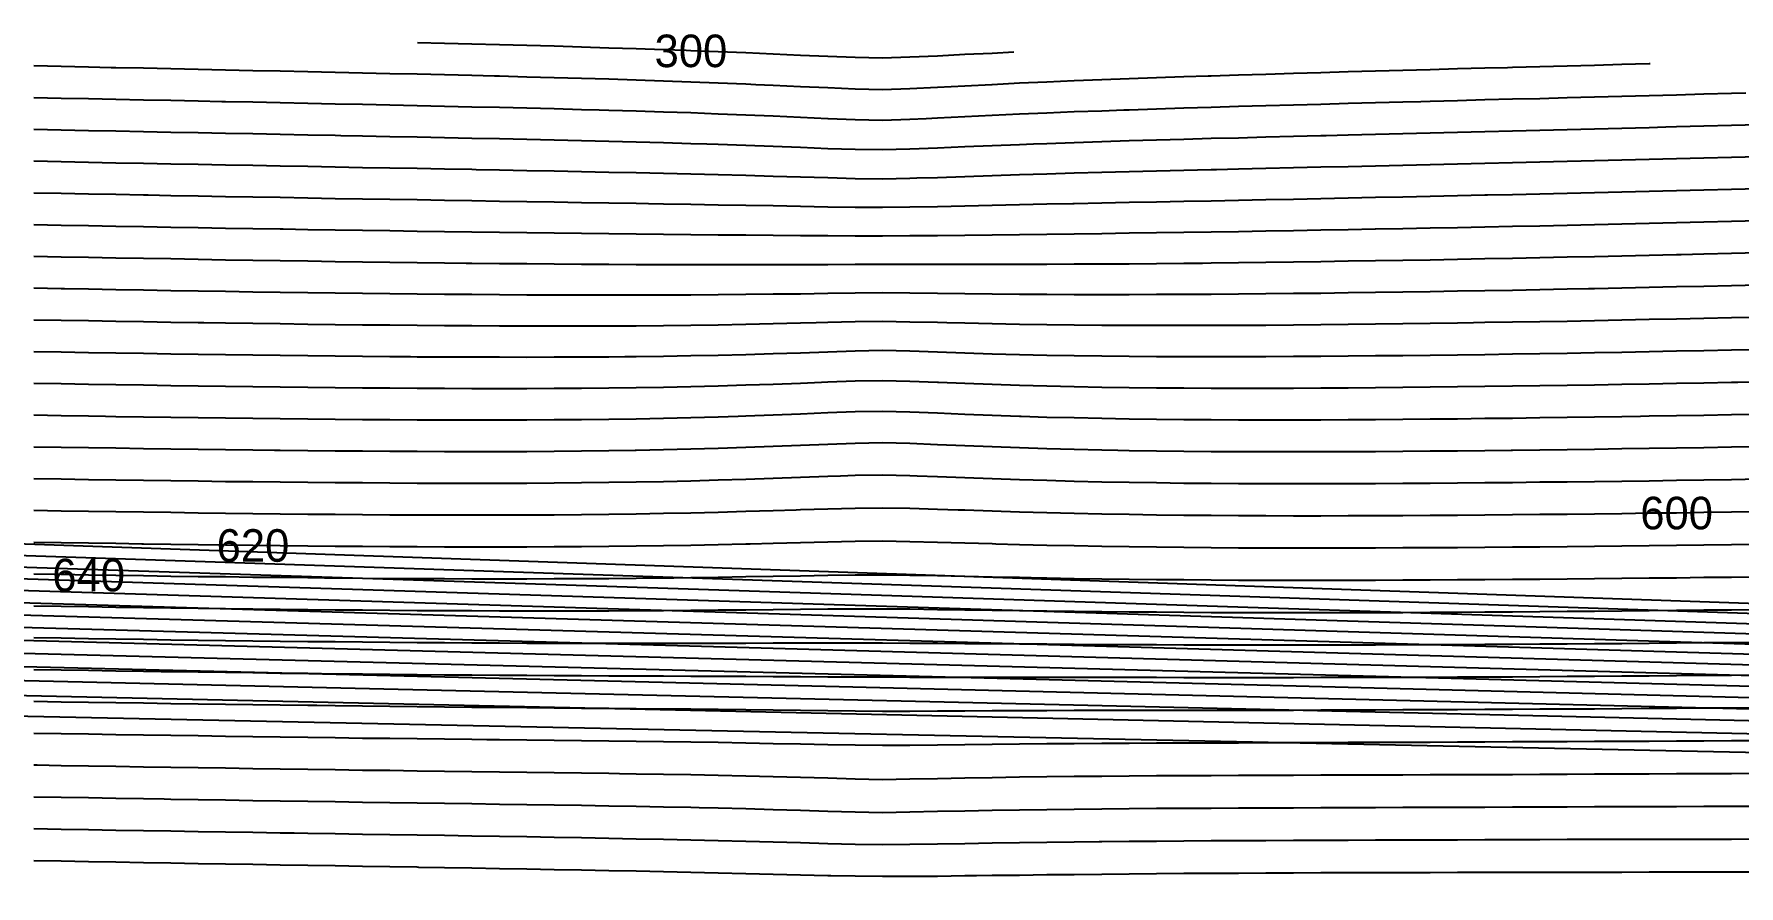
# Model space of a CAD drawing. Header units: metres. Extents: x 3386 to 5486, y 31 to 113.
# Drawn here: x 4372 to 4502.9, y 33.2 to 98.6 of the extents above; entities that cross this region are included whole.
import ezdxf
from ezdxf.enums import TextEntityAlignment as Align

# ---------------------------------------------------------------- set-up
doc = ezdxf.new("R2010")
doc.units = ezdxf.units.M
for name, color, linetype in [('Vs_300', 7, 'Continuous'), ('Vs_320', 7, 'Continuous'), ('Vs_340', 7, 'Continuous'), ('Vs_360', 7, 'Continuous'), ('Vs_380', 7, 'Continuous'), ('Vs_400', 7, 'Continuous'), ('Vs_420', 7, 'Continuous'), ('Vs_440', 7, 'Continuous'), ('Vs_460', 7, 'Continuous'), ('Vs_480', 7, 'Continuous'), ('Vs_500', 7, 'Continuous'), ('Vs_520', 7, 'Continuous'), ('Vs_540', 7, 'Continuous'), ('Vs_560', 7, 'Continuous'), ('Vs_580', 7, 'Continuous'), ('Vs_600', 7, 'Continuous'), ('Vs_620', 7, 'Continuous'), ('Vs_640', 7, 'Continuous'), ('Vs_660', 7, 'Continuous'), ('Vs_680', 7, 'Continuous'), ('Vs_700', 7, 'Continuous'), ('Vs_720', 7, 'Continuous'), ('Vs_740', 7, 'Continuous'), ('Vs_760', 7, 'Continuous'), ('Vs_780', 7, 'Continuous'), ('Vs_800', 7, 'Continuous'), ('Vs_820', 7, 'Continuous'), ('Vs_840', 7, 'Continuous'), ('Vs_860', 7, 'Continuous'), ('Vs_880', 7, 'Continuous'), ('Vs_900', 7, 'Continuous'), ('Vs_920', 7, 'Continuous'), ('Vs_940', 7, 'Continuous'), ('Vs_960', 7, 'Continuous')]:
    doc.layers.add(name, color=color, linetype=linetype)

msp = doc.modelspace()

# ---------------------------------------------------------------- linework, layer by layer
at = {"layer": 'Vs_300'}
msp.add_lwpolyline([(4447.23, 97.2), (4445.55, 97.12), (4443.45, 97.02), (4441.35, 96.91), (4439.25, 96.82), (4437.15, 96.75), (4435.05, 96.79), (4432.95, 96.87), (4430.85, 96.96), (4428.75, 97.06), (4426.65, 97.15), (4424.54, 97.23), (4422.44, 97.31), (4422.08, 97.33), (4420.34, 97.39), (4418.24, 97.46), (4416.14, 97.53), (4414.04, 97.6), (4411.94, 97.66), (4409.84, 97.72), (4407.74, 97.77), (4405.63, 97.83), (4403.53, 97.88), (4401.47, 97.93)], dxfattribs=at)
at = {"layer": 'Vs_320'}
msp.add_lwpolyline([(4496.05, 96.31), (4495.98, 96.31), (4493.88, 96.26), (4491.78, 96.2), (4489.68, 96.14), (4487.58, 96.09), (4485.48, 96.03), (4485.1, 96.02), (4483.37, 95.97), (4481.27, 95.92), (4479.17, 95.86), (4477.07, 95.8), (4474.97, 95.75), (4472.87, 95.69), (4470.77, 95.63), (4468.67, 95.57), (4466.57, 95.5), (4464.46, 95.44), (4462.36, 95.37), (4462.12, 95.37), (4460.26, 95.31), (4458.16, 95.24), (4456.06, 95.16), (4453.96, 95.08), (4451.86, 95), (4449.76, 94.91), (4447.66, 94.82), (4445.55, 94.71), (4445.53, 94.71), (4443.45, 94.61), (4441.35, 94.5), (4439.25, 94.39), (4437.15, 94.32), (4435.05, 94.36), (4432.95, 94.46), (4430.85, 94.56), (4428.75, 94.65), (4427.41, 94.71), (4426.65, 94.75), (4424.54, 94.83), (4422.44, 94.91), (4420.34, 94.99), (4418.24, 95.06), (4416.14, 95.13), (4414.04, 95.19), (4411.94, 95.25), (4409.84, 95.3), (4407.74, 95.36), (4407.36, 95.37), (4405.63, 95.41), (4403.53, 95.46), (4401.43, 95.51), (4399.33, 95.56), (4397.23, 95.61), (4395.13, 95.65), (4393.03, 95.7), (4390.93, 95.74), (4388.83, 95.79), (4386.72, 95.83), (4384.62, 95.88), (4382.52, 95.92), (4380.42, 95.97), (4378.32, 96.01), (4377.94, 96.02), (4376.22, 96.06), (4374.12, 96.1), (4372.02, 96.15)], dxfattribs=at)
at = {"layer": 'Vs_340'}
msp.add_lwpolyline([(4503.38, 94.06), (4502.28, 94.03), (4500.18, 93.98), (4498.08, 93.92), (4495.98, 93.86), (4493.88, 93.81), (4491.78, 93.75), (4489.68, 93.7), (4487.58, 93.64), (4485.48, 93.59), (4483.37, 93.54), (4481.27, 93.48), (4479.17, 93.43), (4478.44, 93.41), (4477.07, 93.37), (4474.97, 93.32), (4472.87, 93.26), (4470.77, 93.2), (4468.67, 93.15), (4466.57, 93.09), (4464.46, 93.03), (4462.36, 92.97), (4460.26, 92.9), (4458.16, 92.84), (4456.06, 92.77), (4455.66, 92.75), (4453.96, 92.69), (4451.86, 92.62), (4449.76, 92.53), (4447.66, 92.44), (4445.55, 92.35), (4443.45, 92.25), (4441.35, 92.14), (4440.49, 92.1), (4439.25, 92.04), (4437.15, 91.97), (4435.05, 92.01), (4432.97, 92.1), (4432.95, 92.1), (4430.85, 92.2), (4428.75, 92.29), (4426.65, 92.38), (4424.54, 92.46), (4422.44, 92.54), (4420.34, 92.61), (4418.24, 92.67), (4416.14, 92.73), (4415.4, 92.75), (4414.04, 92.79), (4411.94, 92.85), (4409.84, 92.9), (4407.74, 92.95), (4405.63, 93), (4403.53, 93.04), (4401.43, 93.09), (4399.33, 93.14), (4397.23, 93.18), (4395.13, 93.23), (4393.03, 93.27), (4390.93, 93.31), (4388.83, 93.36), (4386.72, 93.4), (4386.44, 93.41), (4384.62, 93.44), (4382.52, 93.49), (4380.42, 93.53), (4378.32, 93.57), (4376.22, 93.62), (4374.12, 93.66), (4372.02, 93.71)], dxfattribs=at)
at = {"layer": 'Vs_360'}
msp.add_lwpolyline([(4504.39, 91.63), (4502.28, 91.58), (4500.18, 91.52), (4498.08, 91.47), (4497.25, 91.45), (4495.98, 91.41), (4493.88, 91.36), (4491.78, 91.31), (4489.68, 91.25), (4487.58, 91.2), (4485.48, 91.15), (4483.37, 91.1), (4481.27, 91.04), (4479.17, 90.99), (4477.07, 90.94), (4474.97, 90.89), (4472.87, 90.84), (4471.18, 90.79), (4470.77, 90.78), (4468.67, 90.73), (4466.57, 90.68), (4464.46, 90.62), (4462.36, 90.57), (4460.26, 90.51), (4458.16, 90.45), (4456.06, 90.39), (4453.96, 90.32), (4451.86, 90.25), (4449.76, 90.18), (4448.74, 90.14), (4447.66, 90.1), (4445.55, 90.02), (4443.45, 89.93), (4441.35, 89.84), (4439.25, 89.75), (4437.15, 89.7), (4435.05, 89.73), (4432.95, 89.8), (4430.85, 89.88), (4428.75, 89.97), (4426.65, 90.04), (4424.54, 90.11), (4423.67, 90.14), (4422.44, 90.18), (4420.34, 90.24), (4418.24, 90.3), (4416.14, 90.35), (4414.04, 90.4), (4411.94, 90.45), (4409.84, 90.5), (4407.74, 90.55), (4405.63, 90.59), (4403.53, 90.63), (4401.43, 90.68), (4399.33, 90.72), (4397.23, 90.76), (4395.58, 90.79), (4395.13, 90.8), (4393.03, 90.84), (4390.93, 90.89), (4388.83, 90.93), (4386.72, 90.97), (4384.62, 91.01), (4382.52, 91.05), (4380.42, 91.1), (4378.32, 91.14), (4376.22, 91.18), (4374.12, 91.22), (4372.02, 91.27)], dxfattribs=at)
at = {"layer": 'Vs_380'}
msp.add_lwpolyline([(4504.39, 89.18), (4502.28, 89.12), (4500.18, 89.07), (4498.08, 89.02), (4495.98, 88.96), (4493.88, 88.91), (4491.78, 88.86), (4490.75, 88.83), (4489.68, 88.81), (4487.58, 88.76), (4485.48, 88.71), (4483.37, 88.66), (4481.27, 88.61), (4479.17, 88.56), (4477.07, 88.51), (4474.97, 88.46), (4472.87, 88.41), (4470.77, 88.37), (4468.67, 88.32), (4466.57, 88.27), (4464.46, 88.22), (4462.76, 88.18), (4462.36, 88.17), (4460.26, 88.12), (4458.16, 88.07), (4456.06, 88.02), (4453.96, 87.96), (4451.86, 87.91), (4449.76, 87.84), (4447.66, 87.78), (4445.55, 87.71), (4443.45, 87.64), (4441.35, 87.57), (4439.77, 87.53), (4439.25, 87.51), (4437.15, 87.47), (4435.05, 87.49), (4433.67, 87.53), (4432.95, 87.55), (4430.85, 87.61), (4428.75, 87.67), (4426.65, 87.73), (4424.54, 87.79), (4422.44, 87.84), (4420.34, 87.89), (4418.24, 87.94), (4416.14, 87.98), (4414.04, 88.03), (4411.94, 88.07), (4409.84, 88.11), (4407.74, 88.15), (4405.96, 88.18), (4405.63, 88.19), (4403.53, 88.23), (4401.43, 88.27), (4399.33, 88.3), (4397.23, 88.34), (4395.13, 88.38), (4393.03, 88.42), (4390.93, 88.46), (4388.83, 88.5), (4386.72, 88.54), (4384.62, 88.58), (4382.52, 88.62), (4380.42, 88.66), (4378.32, 88.7), (4376.22, 88.74), (4374.12, 88.79), (4372.02, 88.83)], dxfattribs=at)
at = {"layer": 'Vs_400'}
msp.add_lwpolyline([(4504.39, 86.72), (4502.28, 86.66), (4500.18, 86.61), (4498.08, 86.56), (4495.98, 86.51), (4493.88, 86.46), (4491.78, 86.41), (4489.68, 86.36), (4487.58, 86.31), (4485.48, 86.26), (4483.56, 86.22), (4483.37, 86.22), (4481.27, 86.17), (4479.17, 86.12), (4477.07, 86.08), (4474.97, 86.04), (4472.87, 85.99), (4470.77, 85.95), (4468.67, 85.91), (4466.57, 85.86), (4464.46, 85.82), (4462.36, 85.78), (4460.26, 85.74), (4458.16, 85.7), (4456.06, 85.66), (4453.96, 85.61), (4451.86, 85.57), (4451.76, 85.57), (4449.76, 85.53), (4447.66, 85.48), (4445.55, 85.43), (4443.45, 85.39), (4441.35, 85.34), (4439.25, 85.3), (4437.15, 85.28), (4435.05, 85.29), (4432.95, 85.32), (4430.85, 85.36), (4428.75, 85.4), (4426.65, 85.44), (4424.54, 85.47), (4422.44, 85.51), (4420.34, 85.55), (4419.19, 85.57), (4418.24, 85.58), (4416.14, 85.62), (4414.04, 85.65), (4411.94, 85.69), (4409.84, 85.72), (4407.74, 85.75), (4405.63, 85.79), (4403.53, 85.82), (4401.43, 85.86), (4399.33, 85.89), (4397.23, 85.93), (4395.13, 85.96), (4393.03, 86), (4390.93, 86.04), (4388.83, 86.07), (4386.72, 86.11), (4384.62, 86.15), (4382.52, 86.19), (4380.79, 86.22), (4380.42, 86.23), (4378.32, 86.27), (4376.22, 86.31), (4374.12, 86.35), (4372.02, 86.39)], dxfattribs=at)
at = {"layer": 'Vs_420'}
msp.add_lwpolyline([(4504.39, 84.25), (4502.28, 84.2), (4500.18, 84.15), (4498.08, 84.1), (4495.98, 84.05), (4493.88, 84), (4491.78, 83.96), (4489.68, 83.91), (4487.58, 83.86), (4485.48, 83.82), (4483.37, 83.78), (4481.27, 83.73), (4479.17, 83.69), (4477.07, 83.65), (4474.97, 83.61), (4474.94, 83.61), (4472.87, 83.57), (4470.77, 83.53), (4468.67, 83.49), (4466.57, 83.46), (4464.46, 83.42), (4462.36, 83.39), (4460.26, 83.36), (4458.16, 83.33), (4456.06, 83.3), (4453.96, 83.27), (4451.86, 83.24), (4449.76, 83.21), (4447.66, 83.19), (4445.55, 83.16), (4443.45, 83.14), (4441.35, 83.12), (4439.25, 83.1), (4437.15, 83.09), (4435.05, 83.09), (4432.95, 83.1), (4430.85, 83.12), (4428.75, 83.13), (4426.65, 83.15), (4424.54, 83.17), (4422.44, 83.19), (4420.34, 83.21), (4418.24, 83.24), (4416.14, 83.26), (4414.04, 83.28), (4411.94, 83.31), (4409.84, 83.33), (4407.74, 83.36), (4405.63, 83.39), (4403.53, 83.42), (4401.43, 83.45), (4399.33, 83.48), (4397.23, 83.51), (4395.13, 83.54), (4393.03, 83.58), (4391.14, 83.61), (4390.93, 83.61), (4388.83, 83.65), (4386.72, 83.68), (4384.62, 83.72), (4382.52, 83.76), (4380.42, 83.79), (4378.32, 83.83), (4376.22, 83.87), (4374.12, 83.91), (4372.02, 83.95)], dxfattribs=at)
at = {"layer": 'Vs_440'}
msp.add_lwpolyline([(4504.39, 81.79), (4502.28, 81.74), (4500.18, 81.69), (4498.42, 81.65), (4498.08, 81.64), (4495.98, 81.59), (4493.88, 81.55), (4491.78, 81.5), (4489.68, 81.46), (4487.58, 81.41), (4485.48, 81.37), (4483.37, 81.33), (4481.27, 81.29), (4479.17, 81.25), (4477.07, 81.22), (4474.97, 81.18), (4472.87, 81.15), (4470.77, 81.11), (4468.67, 81.08), (4466.57, 81.05), (4464.46, 81.03), (4462.36, 81), (4461.69, 80.99), (4460.26, 80.98), (4458.16, 80.96), (4456.06, 80.94), (4453.96, 80.93), (4451.86, 80.92), (4449.76, 80.91), (4447.66, 80.9), (4445.55, 80.9), (4443.45, 80.9), (4441.35, 80.9), (4439.25, 80.9), (4437.15, 80.9), (4435.05, 80.9), (4432.95, 80.89), (4430.85, 80.88), (4428.75, 80.88), (4426.65, 80.87), (4424.54, 80.87), (4422.44, 80.88), (4420.34, 80.88), (4418.24, 80.89), (4416.14, 80.9), (4414.04, 80.91), (4411.94, 80.93), (4409.84, 80.95), (4407.74, 80.97), (4405.63, 80.99), (4405.2, 80.99), (4403.53, 81.01), (4401.43, 81.04), (4399.33, 81.07), (4397.23, 81.09), (4395.13, 81.12), (4393.03, 81.16), (4390.93, 81.19), (4388.83, 81.22), (4386.72, 81.25), (4384.62, 81.29), (4382.52, 81.33), (4380.42, 81.36), (4378.32, 81.4), (4376.22, 81.44), (4374.12, 81.48), (4372.02, 81.51)], dxfattribs=at)
at = {"layer": 'Vs_460'}
msp.add_lwpolyline([(4504.39, 79.32), (4502.28, 79.27), (4500.18, 79.22), (4498.08, 79.18), (4495.98, 79.13), (4493.88, 79.09), (4491.78, 79.04), (4491.31, 79.04), (4489.68, 79), (4487.58, 78.96), (4485.48, 78.92), (4483.37, 78.89), (4481.27, 78.85), (4479.17, 78.81), (4477.07, 78.78), (4474.97, 78.75), (4472.87, 78.72), (4470.77, 78.69), (4468.67, 78.67), (4466.57, 78.65), (4464.46, 78.63), (4462.36, 78.61), (4460.26, 78.6), (4458.16, 78.59), (4456.06, 78.58), (4453.96, 78.58), (4451.86, 78.58), (4449.76, 78.59), (4447.66, 78.61), (4445.55, 78.63), (4443.45, 78.65), (4441.35, 78.68), (4439.25, 78.7), (4437.15, 78.72), (4435.05, 78.7), (4432.95, 78.68), (4430.85, 78.64), (4428.75, 78.62), (4426.65, 78.59), (4424.54, 78.57), (4422.44, 78.56), (4420.34, 78.55), (4418.24, 78.54), (4416.14, 78.54), (4414.04, 78.54), (4411.94, 78.55), (4409.84, 78.56), (4407.74, 78.57), (4405.63, 78.59), (4403.53, 78.61), (4401.43, 78.63), (4399.33, 78.65), (4397.23, 78.68), (4395.13, 78.71), (4393.03, 78.73), (4390.93, 78.76), (4388.83, 78.79), (4386.72, 78.83), (4384.62, 78.86), (4382.52, 78.89), (4380.42, 78.93), (4378.32, 78.97), (4376.22, 79), (4374.36, 79.04), (4374.12, 79.04), (4372.02, 79.08)], dxfattribs=at)
at = {"layer": 'Vs_480'}
msp.add_lwpolyline([(4504.39, 76.84), (4502.28, 76.8), (4500.18, 76.75), (4498.08, 76.71), (4495.98, 76.67), (4493.88, 76.62), (4491.78, 76.58), (4489.68, 76.54), (4487.58, 76.51), (4485.48, 76.47), (4483.37, 76.44), (4482.5, 76.42), (4481.27, 76.4), (4479.17, 76.37), (4477.07, 76.34), (4474.97, 76.32), (4472.87, 76.29), (4470.77, 76.27), (4468.67, 76.25), (4466.57, 76.23), (4464.46, 76.22), (4462.36, 76.21), (4460.26, 76.21), (4458.16, 76.21), (4456.06, 76.21), (4453.96, 76.23), (4451.86, 76.24), (4449.76, 76.27), (4447.66, 76.3), (4445.55, 76.34), (4443.45, 76.39), (4442.07, 76.42), (4441.35, 76.44), (4439.25, 76.49), (4437.15, 76.53), (4435.05, 76.5), (4432.95, 76.45), (4432.06, 76.42), (4430.85, 76.39), (4428.75, 76.34), (4426.65, 76.29), (4424.54, 76.26), (4422.44, 76.22), (4420.34, 76.2), (4418.24, 76.18), (4416.14, 76.17), (4414.04, 76.17), (4411.94, 76.17), (4409.84, 76.17), (4407.74, 76.18), (4405.63, 76.19), (4403.53, 76.2), (4401.43, 76.22), (4399.33, 76.24), (4397.23, 76.26), (4395.13, 76.28), (4393.03, 76.31), (4390.93, 76.34), (4388.83, 76.37), (4386.72, 76.4), (4385.06, 76.42), (4384.62, 76.43), (4382.52, 76.46), (4380.42, 76.5), (4378.32, 76.53), (4376.22, 76.57), (4374.12, 76.6), (4372.02, 76.64)], dxfattribs=at)
at = {"layer": 'Vs_500'}
msp.add_lwpolyline([(4504.39, 74.36), (4502.28, 74.32), (4500.18, 74.28), (4498.08, 74.24), (4495.98, 74.2), (4493.88, 74.16), (4491.78, 74.12), (4489.68, 74.08), (4487.58, 74.05), (4485.48, 74.01), (4483.37, 73.98), (4481.27, 73.95), (4479.17, 73.93), (4477.07, 73.9), (4474.97, 73.88), (4472.87, 73.86), (4470.77, 73.84), (4468.67, 73.83), (4466.57, 73.81), (4464.56, 73.81), (4464.46, 73.81), (4462.36, 73.81), (4461.33, 73.81), (4460.26, 73.81), (4458.16, 73.82), (4456.06, 73.84), (4453.96, 73.86), (4451.86, 73.89), (4449.76, 73.93), (4447.66, 73.98), (4445.55, 74.03), (4443.45, 74.1), (4441.35, 74.17), (4439.25, 74.24), (4437.15, 74.29), (4435.05, 74.25), (4432.95, 74.18), (4430.85, 74.11), (4428.75, 74.04), (4426.65, 73.98), (4424.54, 73.92), (4422.44, 73.88), (4420.34, 73.84), (4418.24, 73.82), (4417.36, 73.81), (4416.14, 73.8), (4414.04, 73.78), (4411.94, 73.78), (4409.84, 73.77), (4407.74, 73.78), (4405.63, 73.78), (4403.53, 73.79), (4401.43, 73.8), (4400.91, 73.81), (4399.33, 73.82), (4397.23, 73.84), (4395.13, 73.86), (4393.03, 73.89), (4390.93, 73.91), (4388.83, 73.94), (4386.72, 73.97), (4384.62, 74), (4382.52, 74.03), (4380.42, 74.06), (4378.32, 74.1), (4376.22, 74.13), (4374.12, 74.17), (4372.02, 74.2)], dxfattribs=at)
at = {"layer": 'Vs_520'}
msp.add_lwpolyline([(4504.39, 71.88), (4502.77, 71.85), (4502.28, 71.84), (4500.18, 71.8), (4498.08, 71.76), (4495.98, 71.72), (4493.88, 71.69), (4491.78, 71.65), (4489.68, 71.62), (4487.58, 71.59), (4485.48, 71.56), (4483.37, 71.53), (4481.27, 71.5), (4479.17, 71.48), (4477.07, 71.45), (4474.97, 71.43), (4472.87, 71.42), (4470.77, 71.4), (4468.67, 71.39), (4466.57, 71.39), (4464.46, 71.39), (4462.36, 71.39), (4460.26, 71.4), (4458.16, 71.42), (4456.06, 71.44), (4453.96, 71.47), (4451.86, 71.51), (4449.76, 71.56), (4447.66, 71.62), (4445.55, 71.69), (4443.45, 71.77), (4441.43, 71.85), (4441.35, 71.85), (4439.25, 71.93), (4437.15, 71.98), (4435.05, 71.95), (4432.95, 71.87), (4432.46, 71.85), (4430.85, 71.78), (4428.75, 71.7), (4426.65, 71.63), (4424.54, 71.57), (4422.44, 71.52), (4420.34, 71.47), (4418.24, 71.44), (4416.14, 71.41), (4414.04, 71.39), (4411.94, 71.38), (4409.84, 71.37), (4407.74, 71.37), (4405.63, 71.37), (4403.53, 71.38), (4401.43, 71.39), (4399.33, 71.4), (4397.23, 71.42), (4395.13, 71.44), (4393.03, 71.46), (4390.93, 71.48), (4388.83, 71.51), (4386.72, 71.54), (4384.62, 71.56), (4382.52, 71.6), (4380.42, 71.63), (4378.32, 71.66), (4376.22, 71.69), (4374.12, 71.73), (4372.02, 71.77)], dxfattribs=at)
at = {"layer": 'Vs_540'}
msp.add_lwpolyline([(4504.39, 69.39), (4502.28, 69.36), (4500.18, 69.32), (4498.08, 69.28), (4495.98, 69.25), (4495.3, 69.24), (4493.88, 69.21), (4491.78, 69.18), (4489.68, 69.15), (4487.58, 69.12), (4485.48, 69.09), (4483.37, 69.07), (4481.27, 69.04), (4479.17, 69.02), (4477.07, 69), (4474.97, 68.98), (4472.87, 68.97), (4470.77, 68.96), (4468.67, 68.96), (4466.57, 68.96), (4464.46, 68.96), (4462.36, 68.97), (4460.26, 68.98), (4458.16, 69), (4456.06, 69.03), (4453.96, 69.07), (4451.86, 69.12), (4449.76, 69.17), (4447.78, 69.24), (4447.66, 69.24), (4445.55, 69.32), (4443.45, 69.4), (4441.35, 69.49), (4439.25, 69.57), (4437.15, 69.63), (4435.05, 69.59), (4432.95, 69.51), (4430.85, 69.42), (4428.75, 69.33), (4426.65, 69.26), (4426.06, 69.24), (4424.54, 69.19), (4422.44, 69.13), (4420.34, 69.08), (4418.24, 69.04), (4416.14, 69.01), (4414.04, 68.98), (4411.94, 68.97), (4409.84, 68.96), (4407.74, 68.95), (4405.63, 68.95), (4403.53, 68.96), (4401.43, 68.96), (4399.33, 68.98), (4397.23, 68.99), (4395.13, 69.01), (4393.03, 69.03), (4390.93, 69.05), (4388.83, 69.08), (4386.72, 69.1), (4384.62, 69.13), (4382.52, 69.16), (4380.42, 69.19), (4378.32, 69.22), (4377.52, 69.24), (4376.22, 69.26), (4374.12, 69.29), (4372.02, 69.33)], dxfattribs=at)
at = {"layer": 'Vs_560'}
msp.add_lwpolyline([(4504.39, 66.9), (4502.28, 66.87), (4500.18, 66.83), (4498.08, 66.8), (4495.98, 66.77), (4493.88, 66.74), (4491.78, 66.71), (4489.68, 66.68), (4487.58, 66.65), (4485.48, 66.62), (4485.38, 66.62), (4483.37, 66.6), (4481.27, 66.58), (4479.17, 66.56), (4477.07, 66.54), (4474.97, 66.53), (4472.87, 66.52), (4470.77, 66.51), (4468.67, 66.51), (4466.57, 66.51), (4464.46, 66.52), (4462.36, 66.53), (4460.26, 66.55), (4458.16, 66.57), (4456.06, 66.61), (4455.21, 66.62), (4453.96, 66.65), (4451.86, 66.7), (4449.76, 66.76), (4447.66, 66.82), (4445.55, 66.9), (4443.45, 66.98), (4441.35, 67.07), (4439.25, 67.15), (4437.15, 67.21), (4435.05, 67.17), (4432.95, 67.09), (4430.85, 67.01), (4428.75, 66.92), (4426.65, 66.85), (4424.54, 66.78), (4422.44, 66.72), (4420.34, 66.67), (4418.24, 66.62), (4418.15, 66.62), (4416.14, 66.59), (4414.04, 66.57), (4411.94, 66.55), (4409.84, 66.53), (4407.74, 66.53), (4405.63, 66.53), (4403.53, 66.53), (4401.43, 66.54), (4399.33, 66.55), (4397.23, 66.56), (4395.13, 66.58), (4393.03, 66.6), (4390.93, 66.62), (4390.48, 66.62), (4388.83, 66.64), (4386.72, 66.67), (4384.62, 66.69), (4382.52, 66.72), (4380.42, 66.75), (4378.32, 66.79), (4376.22, 66.82), (4374.12, 66.85), (4372.02, 66.89)], dxfattribs=at)
at = {"layer": 'Vs_580'}
msp.add_lwpolyline([(4504.39, 64.41), (4502.28, 64.38), (4500.18, 64.34), (4498.08, 64.31), (4495.98, 64.28), (4493.88, 64.25), (4491.78, 64.23), (4489.68, 64.2), (4487.58, 64.18), (4485.48, 64.15), (4483.37, 64.13), (4481.27, 64.11), (4479.17, 64.1), (4477.07, 64.08), (4474.97, 64.07), (4472.87, 64.06), (4470.77, 64.06), (4468.67, 64.06), (4466.57, 64.06), (4464.46, 64.07), (4462.36, 64.08), (4460.26, 64.1), (4458.16, 64.13), (4456.06, 64.16), (4453.96, 64.2), (4451.86, 64.25), (4449.76, 64.31), (4447.66, 64.37), (4445.55, 64.45), (4443.45, 64.53), (4441.35, 64.61), (4439.81, 64.66), (4439.25, 64.68), (4437.15, 64.73), (4435.05, 64.7), (4433.92, 64.66), (4432.95, 64.63), (4430.85, 64.55), (4428.75, 64.48), (4426.65, 64.4), (4424.54, 64.34), (4422.44, 64.28), (4420.34, 64.23), (4418.24, 64.19), (4416.14, 64.16), (4414.04, 64.13), (4411.94, 64.12), (4409.84, 64.1), (4407.74, 64.1), (4405.63, 64.09), (4403.53, 64.1), (4401.43, 64.1), (4399.33, 64.11), (4397.23, 64.13), (4395.13, 64.14), (4393.03, 64.16), (4390.93, 64.18), (4388.83, 64.21), (4386.72, 64.23), (4384.62, 64.26), (4382.52, 64.29), (4380.42, 64.32), (4378.32, 64.35), (4376.22, 64.38), (4374.12, 64.41), (4372.02, 64.45)], dxfattribs=at)
at = {"layer": 'Vs_600'}
msp.add_lwpolyline([(4504.39, 61.91), (4502.28, 61.88), (4500.18, 61.85), (4498.08, 61.82), (4495.98, 61.8), (4493.88, 61.77), (4491.78, 61.74), (4489.68, 61.72), (4487.58, 61.7), (4485.48, 61.68), (4483.37, 61.66), (4481.27, 61.64), (4479.17, 61.62), (4477.07, 61.61), (4474.97, 61.6), (4472.87, 61.6), (4470.77, 61.59), (4468.67, 61.59), (4466.57, 61.6), (4464.46, 61.61), (4462.36, 61.62), (4460.26, 61.64), (4458.16, 61.67), (4456.06, 61.7), (4453.96, 61.74), (4451.86, 61.78), (4449.76, 61.83), (4447.66, 61.9), (4445.55, 61.96), (4443.45, 62.03), (4442.95, 62.05), (4441.35, 62.1), (4439.25, 62.17), (4437.15, 62.2), (4435.05, 62.18), (4432.95, 62.13), (4430.85, 62.06), (4430.51, 62.05), (4428.75, 61.99), (4426.65, 61.93), (4424.54, 61.87), (4422.44, 61.82), (4420.34, 61.78), (4418.24, 61.74), (4416.14, 61.71), (4414.04, 61.69), (4411.94, 61.67), (4409.84, 61.66), (4407.74, 61.66), (4405.63, 61.65), (4403.53, 61.66), (4401.43, 61.66), (4399.33, 61.67), (4397.23, 61.69), (4395.13, 61.7), (4393.03, 61.72), (4390.93, 61.74), (4388.83, 61.77), (4386.72, 61.79), (4384.62, 61.82), (4382.52, 61.85), (4380.42, 61.88), (4378.32, 61.91), (4376.22, 61.94), (4374.12, 61.97), (4372.02, 62.01)], dxfattribs=at)
at = {"layer": 'Vs_620'}
msp.add_lwpolyline([(4504.39, 59.41), (4502.28, 59.38), (4500.18, 59.36), (4498.08, 59.33), (4495.98, 59.3), (4493.88, 59.28), (4491.78, 59.26), (4489.68, 59.23), (4487.58, 59.21), (4485.48, 59.2), (4483.37, 59.18), (4481.27, 59.16), (4479.17, 59.15), (4477.07, 59.14), (4474.97, 59.13), (4472.87, 59.12), (4470.77, 59.12), (4468.67, 59.12), (4466.57, 59.13), (4464.46, 59.13), (4462.36, 59.15), (4460.26, 59.17), (4458.16, 59.19), (4456.06, 59.22), (4453.96, 59.25), (4451.86, 59.29), (4449.76, 59.34), (4447.66, 59.39), (4445.85, 59.44), (4445.55, 59.45), (4443.45, 59.5), (4441.35, 59.56), (4439.25, 59.61), (4437.15, 59.65), (4435.05, 59.63), (4432.95, 59.59), (4430.85, 59.53), (4428.75, 59.48), (4426.99, 59.44), (4426.65, 59.43), (4424.54, 59.38), (4422.44, 59.34), (4420.34, 59.3), (4418.24, 59.27), (4416.14, 59.25), (4414.04, 59.23), (4411.94, 59.22), (4409.84, 59.21), (4407.74, 59.21), (4405.63, 59.21), (4403.53, 59.21), (4401.43, 59.22), (4399.33, 59.23), (4397.23, 59.25), (4395.13, 59.26), (4393.03, 59.28), (4390.93, 59.3), (4388.83, 59.33), (4386.72, 59.35), (4384.62, 59.38), (4382.52, 59.41), (4380.42, 59.44), (4380.3, 59.44), (4378.32, 59.47), (4376.22, 59.5), (4374.12, 59.53), (4372.02, 59.57)], dxfattribs=at)
at = {"layer": 'Vs_640'}
msp.add_lwpolyline([(4504.39, 56.9), (4502.28, 56.88), (4500.18, 56.86), (4498.08, 56.83), (4497.38, 56.82), (4495.98, 56.81), (4493.88, 56.79), (4491.78, 56.77), (4489.68, 56.75), (4487.58, 56.73), (4485.48, 56.71), (4483.37, 56.69), (4481.27, 56.68), (4479.17, 56.67), (4477.07, 56.66), (4474.97, 56.65), (4472.87, 56.65), (4470.77, 56.64), (4468.67, 56.64), (4466.57, 56.65), (4464.46, 56.65), (4462.36, 56.66), (4460.26, 56.68), (4458.16, 56.7), (4456.06, 56.72), (4453.96, 56.75), (4451.86, 56.78), (4449.76, 56.82), (4449.48, 56.82), (4447.66, 56.86), (4445.55, 56.9), (4443.45, 56.95), (4441.35, 56.99), (4439.25, 57.03), (4437.15, 57.05), (4435.05, 57.04), (4432.95, 57.02), (4430.85, 56.98), (4428.75, 56.94), (4426.65, 56.91), (4424.54, 56.87), (4422.44, 56.84), (4421.13, 56.82), (4420.34, 56.81), (4418.24, 56.79), (4416.14, 56.78), (4414.04, 56.76), (4411.94, 56.76), (4409.84, 56.75), (4407.74, 56.75), (4405.63, 56.75), (4403.53, 56.76), (4401.43, 56.77), (4399.33, 56.78), (4397.23, 56.8), (4395.13, 56.82), (4394.33, 56.82), (4393.03, 56.84), (4390.93, 56.86), (4388.83, 56.88), (4386.72, 56.91), (4384.62, 56.93), (4382.52, 56.96), (4380.42, 56.99), (4378.32, 57.02), (4376.22, 57.06), (4374.12, 57.09), (4372.02, 57.12)], dxfattribs=at)
at = {"layer": 'Vs_660'}
msp.add_lwpolyline([(4504.39, 54.4), (4502.28, 54.37), (4500.18, 54.35), (4498.08, 54.33), (4495.98, 54.31), (4493.88, 54.29), (4491.78, 54.27), (4489.68, 54.25), (4487.58, 54.24), (4485.48, 54.22), (4483.87, 54.21), (4483.37, 54.21), (4481.27, 54.19), (4479.17, 54.18), (4477.07, 54.17), (4474.97, 54.17), (4472.87, 54.16), (4470.77, 54.16), (4468.67, 54.16), (4466.57, 54.16), (4464.46, 54.17), (4462.36, 54.17), (4460.26, 54.18), (4458.16, 54.2), (4456.55, 54.21), (4456.06, 54.22), (4453.96, 54.24), (4451.86, 54.26), (4449.76, 54.28), (4447.66, 54.31), (4445.55, 54.34), (4443.45, 54.37), (4441.35, 54.4), (4439.25, 54.43), (4437.15, 54.44), (4435.05, 54.44), (4432.95, 54.43), (4430.85, 54.41), (4428.75, 54.39), (4426.65, 54.37), (4424.54, 54.35), (4422.44, 54.33), (4420.34, 54.31), (4418.24, 54.3), (4416.14, 54.29), (4414.04, 54.29), (4411.94, 54.28), (4409.84, 54.28), (4407.74, 54.29), (4405.63, 54.3), (4403.53, 54.31), (4401.43, 54.32), (4399.33, 54.33), (4397.23, 54.35), (4395.13, 54.37), (4393.03, 54.39), (4390.93, 54.41), (4388.83, 54.44), (4386.72, 54.46), (4384.62, 54.49), (4382.52, 54.52), (4380.42, 54.55), (4378.32, 54.58), (4376.22, 54.61), (4374.12, 54.65), (4372.02, 54.68)], dxfattribs=at)
at = {"layer": 'Vs_680'}
msp.add_lwpolyline([(4504.39, 51.88), (4502.28, 51.86), (4500.18, 51.85), (4498.08, 51.83), (4495.98, 51.81), (4493.88, 51.79), (4491.78, 51.77), (4489.68, 51.76), (4487.58, 51.74), (4485.48, 51.73), (4483.37, 51.72), (4481.27, 51.71), (4479.17, 51.69), (4477.07, 51.69), (4474.97, 51.68), (4472.87, 51.67), (4470.77, 51.67), (4468.67, 51.67), (4466.57, 51.67), (4464.46, 51.67), (4462.36, 51.67), (4460.26, 51.68), (4458.16, 51.69), (4456.06, 51.7), (4453.96, 51.71), (4451.86, 51.73), (4449.76, 51.74), (4447.66, 51.76), (4445.55, 51.77), (4443.45, 51.79), (4441.35, 51.8), (4439.25, 51.81), (4437.15, 51.82), (4435.05, 51.83), (4432.95, 51.83), (4430.85, 51.82), (4428.75, 51.82), (4426.65, 51.81), (4424.54, 51.81), (4422.44, 51.8), (4420.34, 51.8), (4418.24, 51.8), (4416.14, 51.8), (4414.04, 51.8), (4411.94, 51.81), (4409.84, 51.81), (4407.74, 51.82), (4405.63, 51.83), (4403.53, 51.85), (4401.43, 51.86), (4399.33, 51.88), (4397.23, 51.9), (4395.13, 51.92), (4393.03, 51.94), (4390.93, 51.96), (4388.83, 51.99), (4386.72, 52.02), (4384.62, 52.04), (4382.52, 52.07), (4380.42, 52.1), (4378.32, 52.14), (4376.22, 52.17), (4374.12, 52.2), (4372.02, 52.24)], dxfattribs=at)
at = {"layer": 'Vs_700'}
for points in [[(3386.6, 93.52), (4884.3, 41.73)], [(4504.39, 49.37), (4502.28, 49.35), (4500.18, 49.34), (4498.08, 49.32), (4495.98, 49.3), (4493.88, 49.29), (4491.78, 49.27), (4489.68, 49.26), (4487.58, 49.25), (4485.48, 49.23), (4483.37, 49.22), (4481.27, 49.21), (4479.17, 49.2), (4477.07, 49.19), (4474.97, 49.19), (4472.87, 49.18), (4470.77, 49.18), (4468.67, 49.17), (4466.57, 49.17), (4464.46, 49.17), (4462.36, 49.17), (4460.26, 49.17), (4458.16, 49.18), (4456.06, 49.18), (4453.96, 49.18), (4451.86, 49.19), (4449.76, 49.19), (4447.66, 49.19), (4445.55, 49.2), (4443.45, 49.2), (4441.35, 49.2), (4439.25, 49.2), (4437.15, 49.21), (4435.05, 49.21), (4432.95, 49.22), (4430.85, 49.24), (4428.75, 49.25), (4426.65, 49.26), (4424.54, 49.27), (4422.44, 49.28), (4420.34, 49.29), (4418.24, 49.29), (4416.14, 49.3), (4414.04, 49.31), (4411.94, 49.32), (4409.84, 49.34), (4407.74, 49.35), (4405.63, 49.37), (4403.53, 49.38), (4401.43, 49.4), (4399.33, 49.42), (4397.23, 49.44), (4395.13, 49.46), (4393.03, 49.49), (4390.93, 49.51), (4388.83, 49.54), (4386.72, 49.57), (4384.62, 49.6), (4382.52, 49.63), (4381.78, 49.64), (4380.42, 49.66), (4378.32, 49.69), (4376.22, 49.72), (4374.12, 49.76), (4372.02, 49.79)]]:
    msp.add_lwpolyline(points, dxfattribs=at)
at = {"layer": 'Vs_720'}
for points in [[(3386.6, 91.76), (4891.05, 41.06)], [(4504.39, 46.85), (4502.28, 46.84), (4500.18, 46.83), (4498.08, 46.81), (4495.98, 46.8), (4493.88, 46.78), (4491.78, 46.77), (4489.68, 46.76), (4487.58, 46.75), (4485.48, 46.74), (4483.37, 46.73), (4481.27, 46.72), (4479.17, 46.71), (4477.07, 46.7), (4474.97, 46.69), (4472.87, 46.68), (4470.77, 46.68), (4468.67, 46.67), (4466.57, 46.67), (4464.46, 46.67), (4462.36, 46.66), (4460.26, 46.66), (4458.16, 46.66), (4456.06, 46.66), (4453.96, 46.65), (4451.86, 46.65), (4449.76, 46.64), (4447.66, 46.63), (4445.55, 46.62), (4443.45, 46.61), (4441.35, 46.6), (4439.25, 46.59), (4437.15, 46.59), (4435.05, 46.6), (4432.95, 46.62), (4430.85, 46.65), (4428.75, 46.68), (4426.65, 46.7), (4424.54, 46.73), (4422.44, 46.75), (4420.34, 46.77), (4418.24, 46.79), (4416.14, 46.81), (4414.04, 46.82), (4411.94, 46.84), (4409.84, 46.86), (4407.74, 46.88), (4405.63, 46.9), (4403.53, 46.92), (4401.43, 46.94), (4399.33, 46.96), (4397.23, 46.98), (4395.13, 47.01), (4393.73, 47.03), (4393.03, 47.03), (4390.93, 47.06), (4388.83, 47.09), (4386.72, 47.12), (4384.62, 47.15), (4382.52, 47.18), (4380.42, 47.21), (4378.32, 47.24), (4376.22, 47.28), (4374.12, 47.31), (4372.02, 47.35)]]:
    msp.add_lwpolyline(points, dxfattribs=at)
at = {"layer": 'Vs_740'}
for points in [[(3386.6, 89.98), (4897.83, 40.41)], [(4504.39, 44.33), (4502.28, 44.32), (4500.18, 44.31), (4498.08, 44.3), (4495.98, 44.29), (4493.88, 44.28), (4491.78, 44.27), (4489.68, 44.26), (4487.58, 44.25), (4485.48, 44.24), (4483.37, 44.23), (4481.27, 44.22), (4479.17, 44.21), (4477.07, 44.2), (4474.97, 44.19), (4472.87, 44.19), (4470.77, 44.18), (4468.67, 44.17), (4466.57, 44.17), (4464.46, 44.16), (4462.36, 44.16), (4460.26, 44.15), (4458.16, 44.14), (4456.06, 44.13), (4453.96, 44.12), (4451.86, 44.11), (4449.76, 44.1), (4447.66, 44.08), (4445.55, 44.05), (4443.45, 44.03), (4441.35, 44), (4439.25, 43.97), (4437.15, 43.97), (4435.05, 43.99), (4432.95, 44.02), (4430.85, 44.07), (4428.75, 44.11), (4426.65, 44.15), (4424.54, 44.19), (4422.44, 44.22), (4420.34, 44.25), (4418.24, 44.28), (4416.14, 44.31), (4414.04, 44.33), (4411.94, 44.35), (4409.84, 44.38), (4407.74, 44.4), (4406.78, 44.41), (4405.63, 44.42), (4403.53, 44.45), (4401.43, 44.47), (4399.33, 44.5), (4397.23, 44.52), (4395.13, 44.55), (4393.03, 44.58), (4390.93, 44.61), (4388.83, 44.64), (4386.72, 44.67), (4384.62, 44.7), (4382.52, 44.73), (4380.42, 44.76), (4378.32, 44.8), (4376.22, 44.83), (4374.12, 44.87), (4372.02, 44.9)]]:
    msp.add_lwpolyline(points, dxfattribs=at)
at = {"layer": 'Vs_760'}
for points in [[(3386.6, 88.18), (4904.66, 39.78)], [(4504.39, 41.81), (4502.28, 41.8), (4501.04, 41.8), (4500.18, 41.8), (4498.08, 41.79), (4495.98, 41.78), (4493.88, 41.77), (4491.78, 41.76), (4489.68, 41.75), (4487.58, 41.74), (4485.48, 41.73), (4483.37, 41.72), (4481.27, 41.72), (4479.17, 41.71), (4477.07, 41.7), (4474.97, 41.69), (4472.87, 41.69), (4470.77, 41.68), (4468.67, 41.67), (4466.57, 41.66), (4464.46, 41.66), (4462.36, 41.65), (4460.26, 41.64), (4458.16, 41.63), (4456.06, 41.62), (4453.96, 41.6), (4451.86, 41.58), (4449.76, 41.56), (4447.66, 41.53), (4445.55, 41.5), (4443.45, 41.47), (4441.35, 41.42), (4439.25, 41.38), (4437.15, 41.34), (4435.05, 41.38), (4432.95, 41.45), (4430.85, 41.51), (4428.75, 41.57), (4426.65, 41.62), (4424.54, 41.67), (4422.44, 41.71), (4420.34, 41.74), (4418.24, 41.78), (4416.96, 41.8), (4416.14, 41.81), (4414.04, 41.84), (4411.94, 41.87), (4409.84, 41.9), (4407.74, 41.93), (4405.63, 41.95), (4403.53, 41.98), (4401.43, 42.01), (4399.33, 42.04), (4397.23, 42.06), (4395.13, 42.09), (4393.03, 42.12), (4390.93, 42.15), (4388.83, 42.18), (4386.72, 42.22), (4384.62, 42.25), (4382.52, 42.28), (4380.42, 42.31), (4378.32, 42.35), (4376.22, 42.38), (4374.12, 42.42), (4372.26, 42.45), (4372.02, 42.46)]]:
    msp.add_lwpolyline(points, dxfattribs=at)
at = {"layer": 'Vs_780'}
for points in [[(3386.6, 86.31), (4911.55, 39.17)], [(4504.39, 39.29), (4502.28, 39.28), (4500.18, 39.28), (4498.08, 39.27), (4495.98, 39.26), (4493.88, 39.26), (4491.78, 39.25), (4489.68, 39.24), (4487.58, 39.24), (4485.48, 39.23), (4483.37, 39.22), (4481.27, 39.21), (4479.17, 39.21), (4477.07, 39.2), (4474.97, 39.19), (4472.93, 39.19), (4472.87, 39.19), (4470.77, 39.18), (4468.67, 39.17), (4466.57, 39.16), (4464.46, 39.15), (4462.36, 39.14), (4460.26, 39.13), (4458.16, 39.12), (4456.06, 39.1), (4453.96, 39.08), (4451.86, 39.06), (4449.76, 39.04), (4447.66, 39.01), (4445.55, 38.97), (4443.45, 38.93), (4441.35, 38.89), (4439.25, 38.84), (4437.15, 38.79), (4435.05, 38.84), (4432.95, 38.91), (4430.85, 38.98), (4428.75, 39.04), (4426.65, 39.1), (4424.54, 39.15), (4423.08, 39.19), (4422.44, 39.2), (4420.34, 39.24), (4418.24, 39.28), (4416.14, 39.32), (4414.04, 39.36), (4411.94, 39.39), (4409.84, 39.42), (4407.74, 39.45), (4405.63, 39.48), (4403.53, 39.51), (4401.43, 39.54), (4399.33, 39.57), (4397.23, 39.6), (4395.13, 39.64), (4393.03, 39.67), (4390.93, 39.7), (4388.83, 39.73), (4386.72, 39.76), (4384.62, 39.8), (4382.52, 39.83), (4382.02, 39.84), (4380.42, 39.87), (4378.32, 39.9), (4376.22, 39.94), (4374.12, 39.97), (4372.02, 40.01)]]:
    msp.add_lwpolyline(points, dxfattribs=at)
at = {"layer": 'Vs_800'}
for points in [[(3386.6, 84.42), (4918.53, 38.57)], [(4504.39, 36.77), (4502.28, 36.76), (4500.18, 36.76), (4498.08, 36.76), (4495.98, 36.75), (4493.88, 36.75), (4491.78, 36.74), (4489.68, 36.74), (4487.58, 36.73), (4485.48, 36.72), (4483.37, 36.72), (4481.27, 36.71), (4479.17, 36.71), (4477.07, 36.7), (4474.97, 36.69), (4472.87, 36.68), (4470.77, 36.68), (4468.67, 36.67), (4466.57, 36.66), (4464.46, 36.65), (4462.36, 36.64), (4460.26, 36.63), (4458.16, 36.61), (4456.06, 36.59), (4453.96, 36.57), (4453.76, 36.57), (4451.86, 36.55), (4449.76, 36.53), (4447.66, 36.5), (4445.55, 36.46), (4443.45, 36.43), (4441.35, 36.39), (4439.25, 36.36), (4437.15, 36.35), (4435.05, 36.37), (4432.95, 36.43), (4430.85, 36.49), (4428.75, 36.54), (4427.71, 36.57), (4426.65, 36.6), (4424.54, 36.66), (4422.44, 36.7), (4420.34, 36.75), (4418.24, 36.79), (4416.14, 36.83), (4414.04, 36.87), (4411.94, 36.91), (4409.84, 36.95), (4407.74, 36.98), (4405.63, 37.01), (4403.53, 37.05), (4401.43, 37.08), (4399.33, 37.11), (4397.23, 37.14), (4395.13, 37.18), (4393.03, 37.21), (4391.99, 37.23), (4390.93, 37.24), (4388.83, 37.28), (4386.72, 37.31), (4384.62, 37.35), (4382.52, 37.38), (4380.42, 37.42), (4378.32, 37.45), (4376.22, 37.49), (4374.12, 37.53), (4372.02, 37.56)]]:
    msp.add_lwpolyline(points, dxfattribs=at)
at = {"layer": 'Vs_820'}
for points in [[(3386.6, 82.46), (4925.61, 37.98)], [(4504.39, 34.24), (4502.28, 34.24), (4500.18, 34.24), (4498.08, 34.24), (4495.98, 34.24), (4493.88, 34.23), (4491.78, 34.23), (4489.68, 34.23), (4487.58, 34.22), (4485.48, 34.22), (4483.37, 34.21), (4481.27, 34.21), (4479.17, 34.2), (4477.07, 34.2), (4474.97, 34.19), (4472.87, 34.18), (4470.77, 34.18), (4468.67, 34.17), (4466.57, 34.16), (4464.46, 34.15), (4462.36, 34.14), (4460.26, 34.13), (4458.16, 34.11), (4456.06, 34.09), (4453.96, 34.07), (4451.86, 34.05), (4449.76, 34.03), (4447.66, 34), (4445.55, 33.98), (4444.35, 33.96), (4443.45, 33.95), (4441.35, 33.92), (4439.25, 33.91), (4437.15, 33.9), (4435.05, 33.93), (4433.18, 33.96), (4432.95, 33.96), (4430.85, 34.01), (4428.75, 34.07), (4426.65, 34.12), (4424.54, 34.17), (4422.44, 34.22), (4420.34, 34.27), (4418.24, 34.31), (4416.14, 34.35), (4414.04, 34.4), (4411.94, 34.43), (4409.84, 34.47), (4407.74, 34.51), (4405.63, 34.55), (4403.53, 34.58), (4401.55, 34.61), (4401.43, 34.62), (4399.33, 34.65), (4397.23, 34.68), (4395.13, 34.72), (4393.03, 34.75), (4390.93, 34.79), (4388.83, 34.82), (4386.72, 34.86), (4384.62, 34.89), (4382.52, 34.93), (4380.42, 34.97), (4378.32, 35), (4376.22, 35.04), (4374.12, 35.08), (4372.02, 35.12)]]:
    msp.add_lwpolyline(points, dxfattribs=at)
at = {"layer": 'Vs_840'}
msp.add_lwpolyline([(3386.6, 80.45), (4932.83, 37.41)], dxfattribs=at)
at = {"layer": 'Vs_860'}
msp.add_lwpolyline([(3386.6, 78.39), (4940.26, 36.85)], dxfattribs=at)
at = {"layer": 'Vs_880'}
msp.add_lwpolyline([(3386.6, 76.24), (4947.95, 36.3)], dxfattribs=at)
at = {"layer": 'Vs_900'}
msp.add_lwpolyline([(3386.6, 74.05), (4956.08, 35.76)], dxfattribs=at)
at = {"layer": 'Vs_920'}
msp.add_lwpolyline([(3386.6, 71.77), (4964.96, 35.21)], dxfattribs=at)
at = {"layer": 'Vs_940'}
msp.add_lwpolyline([(3386.6, 69.42), (4975.33, 34.54)], dxfattribs=at)
at = {"layer": 'Vs_960'}
msp.add_lwpolyline([(3386.6, 67.02), (4989.58, 33.19)], dxfattribs=at)

# ---------------------------------------------------------------- texts
at = {"layer": 'Vs_300'}
msp.add_text('300', height=2.5, dxfattribs=at).set_placement((4422.44, 97.31), align=Align.MIDDLE_CENTER)
at = {"layer": 'Vs_600'}
msp.add_text('600', height=2.5, dxfattribs=at).set_placement((4498.08, 61.82), align=Align.MIDDLE_CENTER)
at = {"layer": 'Vs_620'}
msp.add_text('620', height=2.5, dxfattribs=at).set_placement((4388.83, 59.33), align=Align.MIDDLE_CENTER)
at = {"layer": 'Vs_640'}
msp.add_text('640', height=2.5, dxfattribs=at).set_placement((4376.22, 57.06), align=Align.MIDDLE_CENTER)

doc.saveas('drawing.dxf')
